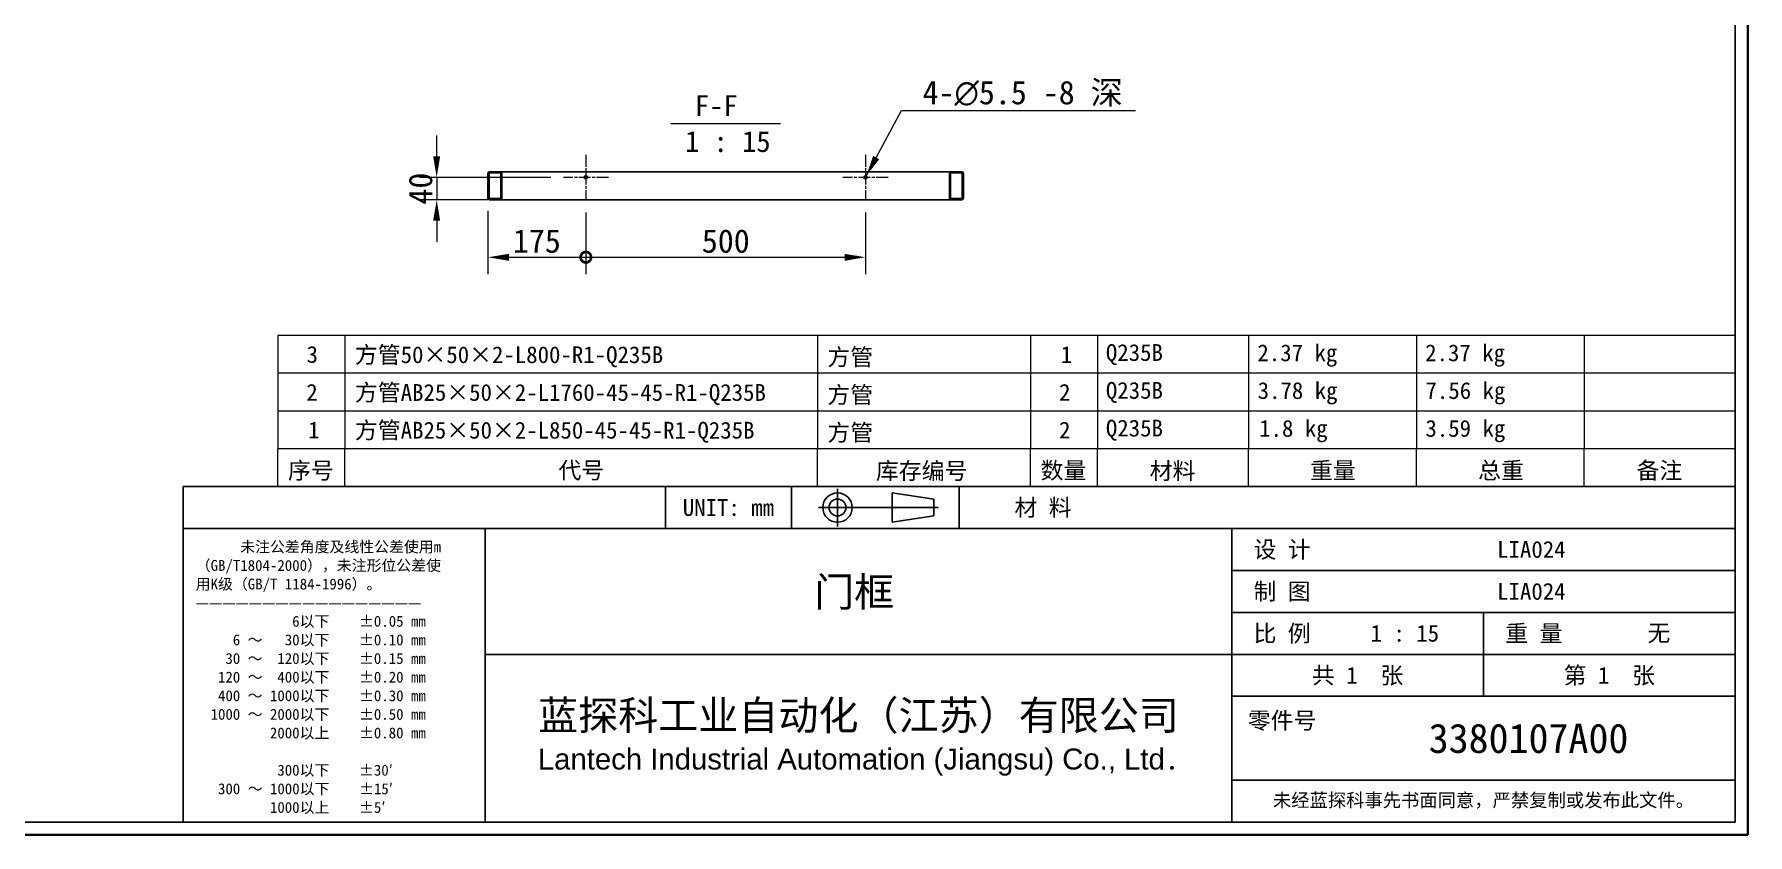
# Model space of a CAD drawing. Header units: millimetres. Extents: x 90 to 6218, y 82 to 4373.
# Drawn here: x 3154 to 6218, y 82 to 1514 of the extents above; entities that cross this region are included whole.
import ezdxf
from ezdxf.enums import TextEntityAlignment as Align

# ---------------------------------------------------------------- set-up
doc = ezdxf.new("R2010")
doc.units = ezdxf.units.MM
doc.header["$LTSCALE"] = 15
doc.linetypes.add('CHAIN', pattern=[0.3543, 0.2362, -0.0295, 0.0591, -0.0295])
for name, color, linetype, lineweight in [('1', 7, 'Continuous', 18), ('可见 (ISO)', 7, 'Continuous', 25), ('图框 (ISO)', 7, 'Continuous', 35), ('标题 (ISO)', 7, 'Continuous', 25)]:
    doc.layers.add(name, color=color, linetype=linetype, lineweight=lineweight)
for name, color, linetype, lineweight, true_color in [('中心标记 (ISO)', 1, 'CHAIN', 18, 0xff0000), ('尺寸 (ISO)', 7, 'Continuous', 18, 0x008000), ('符号 (ISO)', 7, 'Continuous', 18, 0x008000)]:
    doc.layers.add(name, color=color, linetype=linetype, lineweight=lineweight, true_color=true_color)
doc.styles.add('HZ_33', font='simfang.ttf')
doc.styles.add('文本样式164', font='SimSun.ttf')
doc.styles.add('文本样式165', font='SimSun.ttf')
doc.styles.add('文本样式74', font='SimSun.ttf')
doc.styles.add('最新国标', font='simfang.ttf')
doc.styles.add('注释文本 (ISO)', font='simfang.ttf')
doc.dimstyles.new('默认 (GB)', dxfattribs={"dimscale": 15, "dimtxt": 2.8, "dimasz": 2.5, "dimexe": 2, "dimexo": 1.5, "dimgap": 0.5, "dimtad": 1, "dimtoh": 1, "dimdsep": 46, "dimtxsty": '最新国标', "dimcen": 0.09, "dimdle": 10, "dimclrd": 256, "dimclre": 256, "dimclrt": 256, "dimaunit": 1, "dimadec": 3, "dimazin": 2, "dimtfac": 0.535714, "dimtdec": 3, "dimtmove": 0, "dimatfit": 3, "dimfxl": 0, "dimtolj": 1, "dimlwd": -1, "dimlwe": -1, "dimarcsym": 0})
doc.dimstyles.new('默认 (GB)$7', dxfattribs={"dimscale": 15, "dimtxt": 2.8, "dimasz": 2.5, "dimexe": 2, "dimexo": 1.5, "dimgap": 0.5, "dimtad": 1, "dimtoh": 1, "dimdsep": 46, "dimtxsty": '最新国标', "dimcen": 0.09, "dimdle": 10, "dimclrd": 256, "dimclre": 256, "dimclrt": 256, "dimaunit": 1, "dimadec": 3, "dimazin": 2, "dimtfac": 0.535714, "dimtdec": 3, "dimtmove": 0, "dimatfit": 3, "dimfxl": 0, "dimtolj": 1, "dimlwd": -1, "dimlwe": -1, "dimarcsym": 0})

# ---------------------------------------------------------------- blocks, each defined once
blk = doc.blocks.new('图框 最新国标')
at = {"layer": '图框 (ISO)'}
for p, q in [((414.5, 291.5), (414.5, 5.5)), ((414.5, 5.5), (6, 5.5))]:
    blk.add_line(p, q, dxfattribs=at)
at = {"layer": '图框 (ISO)', "color": 7, "linetype": 'Continuous', "lineweight": 25}
for p, q in [((413, 290), (413, 7)), ((413, 290), (413, 7)), ((413, 7), (6, 7)), ((413, 7), (18, 7))]:
    blk.add_line(p, q, dxfattribs=at)
at = {"layer": '图框 (ISO)', "style": '文本样式74'}
blk.add_attdef('零件代号_001', (44.45, 287.25), '', height=2.5, rotation=180, dxfattribs=at)
blk = doc.blocks.new('标题栏 最新国标')
at = {"layer": '标题 (ISO)'}
for p, q in [((381.98, -183.84), (196.98, -183.84)), ((196.98, -183.84), (196.98, -223.84)), ((254.48, -183.84), (254.48, -188.84)), ((269.48, -183.84), (269.48, -188.84)), ((281.48, -188.09), (281.48, -184.59)), ((281.48, -184.59), (286.48, -185.34)), ((286.48, -185.34), (286.48, -187.34)), ((289.48, -183.84), (289.48, -188.84)), ((381.98, -223.84), (381.98, -183.84)), ((383.48, -183.84), (383.48, -225.34)), ((286.48, -187.34), (281.48, -188.09)), ((196.98, -188.84), (381.98, -188.84)), ((232.98, -188.84), (232.98, -223.84)), ((321.98, -188.84), (321.98, -223.84)), ((321.98, -193.84), (381.98, -193.84)), ((321.98, -198.84), (381.98, -198.84)), ((351.98, -198.84), (351.98, -208.84)), ((321.98, -203.84), (232.98, -203.84)), ((321.98, -203.84), (381.98, -203.84)), ((321.98, -208.84), (381.98, -208.84)), ((321.98, -218.84), (381.98, -218.84)), ((196.98, -223.84), (381.98, -223.84)), ((383.48, -225.34), (196.98, -225.34))]:
    blk.add_line(p, q, dxfattribs=at)
at = {"layer": '标题 (ISO)', "linetype": 'CHAIN', "ltscale": 5.000333}
blk.add_line((274.98, -184.09), (274.98, -188.59), dxfattribs=at)
at = {"layer": '标题 (ISO)', "linetype": 'CHAIN', "ltscale": 15.834605}
blk.add_line((272.73, -186.34), (286.98, -186.34), dxfattribs=at)
at = {"layer": '标题 (ISO)'}
for radius in [1.75, 1]:
    blk.add_circle((274.98, -186.34), radius, dxfattribs=at)
at = {"layer": '1', "style": '文本样式164'}
for s, p in [('UNIT: mm', (261.98, -186.34)), ('材 料', (299.48, -186.34)), ('设 计', (327.98, -191.34)), ('制 图', (327.98, -196.34)), ('比 例', (327.98, -201.34)), ('重 量', (357.98, -201.34)), ('共 1  张', (336.98, -206.34)), ('第 1  张', (366.98, -206.34))]:
    blk.add_text(s, height=2, dxfattribs=at).set_placement(p, align=Align.MIDDLE_CENTER)
at = {"layer": '标题 (ISO)', "style": '注释文本 (ISO)'}
for s, insert, char_height, attachment_point, line_spacing_factor in [('\\fSimSun|b0|i0;{\\H1.3000;      未注公差角度及线性公差使用m\\P}\\fSimSun|b0|i0;{\\H1.3000;（GB/T1804-2000），未注形位公差使\\P}\\fSimSun|b0|i0;{\\H1.3000;用K级（GB/T 1184-1996）。\\P}\\fSimSun|b0|i0;{\\H1.3000;—————————————————\\P}\\fSimSun|b0|i0;{\\H1.3000;             6以下    ±0.05 mm\\P}\\fSimSun|b0|i0;{\\H1.3000;     6 ～   30以下    ±0.10 mm\\P}\\fSimSun|b0|i0;{\\H1.3000;    30 ～  120以下    ±0.15 mm\\P}\\fSimSun|b0|i0;{\\H1.3000;   120 ～  400以下    ±0.20 mm\\P}\\fSimSun|b0|i0;{\\H1.3000;   400 ～ 1000以下    ±0.30 mm\\P}\\fSimSun|b0|i0;{\\H1.3000;  1000 ～ 2000以下    ±0.50 mm\\P}\\fSimSun|b0|i0;{\\H1.3000;          2000以上    ±0.80 mm\\P}\\fSimSun|b0|i0;{\\H1.3000;\\P}\\fSimSun|b0|i0;{\\H1.3000;           300以下    ±30′\\P}\\fSimSun|b0|i0;{\\H1.3000;   300 ～ 1000以下    ±15′\\P}\\fSimSun|b0|i0;{\\H1.3000;          1000以上    ±5′}', (198.48, -206.63), 1.3, 4, 1.023913), ('{\\fMicrosoft YaHei|b0|i0|c134|p34;\\H1.75x;蓝探科工业自动化（江苏）有限公司\\P\\fArial|b0|i0|c0|p34;\\H0.71429x;Lantech Industrial Automation (Jiangsu) Co., Ltd\\fFangSong|b0|i0|c134|p49;.\\H1.15195x; }', (277.48, -213.84), 2, 5, 0.978695)]:
    blk.add_mtext(s, dxfattribs=dict(at, insert=insert, char_height=char_height, attachment_point=attachment_point, line_spacing_factor=line_spacing_factor))
at = {"layer": '标题 (ISO)', "attachment_point": 5, "style": '注释文本 (ISO)'}
for s, insert, char_height in [('\\fFangSong|b0|i0;零件号', (327.98, -211.84), 2), ('\\fSimSun|b0|i0;{\\H1.6000;未经蓝探科事先书面同意，严禁复制或发布此文件。}', (351.98, -221.34), 1.6)]:
    blk.add_mtext(s, dxfattribs=dict(at, insert=insert, char_height=char_height))
at = {"layer": '标题 (ISO)', "style": '注释文本 (ISO)'}
blk.add_attdef('材料', text='', height=2, dxfattribs=at).set_placement((324.48, -186.34), align=Align.MIDDLE_CENTER)
at = {"layer": '标题 (ISO)'}
for tag, p, height, style in [('设计人_001', (353.61, -192.33), 2, '注释文本 (ISO)'), ('库存编号_001', (272.19, -198.14), 3.5, '文本样式165'), ('设计人_001', (353.61, -197.33), 2, '注释文本 (ISO)'), ('视图比例_001', (338.53, -202.33), 2, '注释文本 (ISO)'), ('质量\\P3;_001', (371.53, -202.3), 2, '注释文本 (ISO)'), ('零件代号_001', (345.45, -215.59), 3.5, '文本样式165')]:
    blk.add_attdef(tag, p, '', height=height, dxfattribs=dict(at, style=style))
blk = doc.blocks.new('明细栏')
at = {"layer": '符号 (ISO)'}
for p, q in [((413, 65.01), (239.28, 65.01)), ((239.28, 65.01), (239.28, 51.5)), ((247.28, 65.01), (247.28, 51.5)), ((303.6, 65.01), (303.6, 51.5)), ((329, 65.01), (329, 51.5)), ((337, 65.01), (337, 51.5)), ((355, 65.01), (355, 51.5)), ((375, 65.01), (375, 51.5)), ((395, 65.01), (395, 51.5)), ((413, 65.01), (413, 51.5)), ((413, 60.51), (239.28, 60.51)), ((413, 56), (239.28, 56)), ((413, 51.5), (239.28, 51.5)), ((239.28, 47), (239.28, 51.5)), ((247.28, 47), (247.28, 51.5)), ((303.6, 47), (303.6, 51.5)), ((329, 47), (329, 51.5)), ((337, 47), (337, 51.5)), ((355, 47), (355, 51.5)), ((375, 47), (375, 51.5)), ((395, 47), (395, 51.5)), ((413, 47), (413, 51.5)), ((413, 47), (239.28, 47))]:
    blk.add_line(p, q, dxfattribs=at)
at = {"layer": '符号 (ISO)', "char_height": 2, "attachment_point": 7, "style": '注释文本 (ISO)'}
for s, insert in [('3', (242.71, 61.72)), ('方管50×50×2-L800-R1-Q235B', (248.47, 61.22)), ('方管', (304.79, 61.22)), ('1', (332.61, 61.74)), ('Q235B', (337.99, 61.48)), ('2.37 kg', (356.05, 61.29)), ('2.37 kg', (376.05, 61.29)), ('方管AB25×50×2-L1760-45-45-R1-Q235B', (248.47, 56.72)), ('方管', (304.79, 56.72)), ('Q235B', (337.99, 56.97)), ('3.78 kg', (356.08, 56.79)), ('7.56 kg', (376.09, 56.79)), ('2', (242.68, 57.24)), ('2', (332.41, 57.24)), ('1', (242.89, 52.74)), ('方管AB25×50×2-L850-45-45-R1-Q235B', (248.47, 52.22)), ('方管', (304.79, 52.22)), ('2', (332.41, 52.74)), ('Q235B', (337.99, 52.47)), ('1.8 kg', (356.26, 52.28)), ('3.59 kg', (376.08, 52.28)), ('序号', (240.5, 47.7)), ('代号', (272.73, 47.72)), ('库存编号', (310.58, 47.65)), ('数量', (330.21, 47.71)), ('材料', (343.21, 47.67)), ('重量', (362.33, 47.77)), ('总重', (382.36, 47.74)), ('备注', (401.25, 47.72))]:
    blk.add_mtext(s, dxfattribs=dict(at, insert=insert))
blk = doc.blocks.new('_DotSmall')
at = {"color": 0, "linetype": 'ByBlock', "const_width": 0.5}
blk.add_lwpolyline([(-0.0625, 0, 1), (0.0625, 0, 1)], format="xyb", close=True, dxfattribs=at)
blk = doc.blocks.new('*D44')
at = {"layer": 'Defpoints', "color": 0, "transparency": 16777216}
for p in [(3965, 1220.9), (4140, 1217.7), (4140, 1115.1)]:
    blk.add_point(p, dxfattribs=at)
at = {"layer": '尺寸 (ISO)', "color": 116, "true_color": 0x00803f, "transparency": 16777216}
for p, q in [((3965, 1198.4), (3965, 1085.1)), ((4140, 1195.2), (4140, 1085.1)), ((4002.5, 1115.1), (4140, 1115.1))]:
    blk.add_line(p, q, dxfattribs=at)
blk.add_solid([(4002.5, 1121.3), (4002.5, 1108.8), (3965, 1115.1)], dxfattribs=at)
at = {"layer": '尺寸 (ISO)', "color": 116, "true_color": 0x00803f, "transparency": 16777216, "xscale": 37.5, "yscale": 37.5, "zscale": 37.5}
blk.add_blockref('_DotSmall', (4140, 1115.1), dxfattribs=at)
at = {"layer": '尺寸 (ISO)', "transparency": 16777216, "insert": (4052.4, 1143.8), "char_height": 42, "attachment_point": 5, "style": '最新国标'}
blk.add_mtext('\\A1;175', dxfattribs=at)
blk = doc.blocks.new('*D45')
at = {"layer": 'Defpoints', "color": 0, "transparency": 16777216}
for p in [(4140, 1217.7), (4640, 1217.7), (4640, 1115.1)]:
    blk.add_point(p, dxfattribs=at)
at = {"layer": '尺寸 (ISO)', "color": 116, "true_color": 0x00803f, "transparency": 16777216}
for p, q in [((4140, 1195.2), (4140, 1085.1)), ((4640, 1195.2), (4640, 1085.1)), ((4140, 1115.1), (4602.5, 1115.1))]:
    blk.add_line(p, q, dxfattribs=at)
blk.add_solid([(4602.5, 1121.3), (4602.5, 1108.8), (4640, 1115.1)], dxfattribs=at)
at = {"layer": '尺寸 (ISO)', "color": 116, "true_color": 0x00803f, "transparency": 16777216, "xscale": 37.5, "yscale": 37.5, "zscale": 37.5, "rotation": 180}
blk.add_blockref('_DotSmall', (4140, 1115.1), dxfattribs=at)
at = {"layer": '尺寸 (ISO)', "transparency": 16777216, "insert": (4390.2, 1143.8), "char_height": 42, "attachment_point": 5, "style": '最新国标'}
blk.add_mtext('\\A1;500', dxfattribs=at)
blk = doc.blocks.new('*D50')
at = {"layer": 'Defpoints', "color": 0, "transparency": 16777216}
for p in [(4099.8, 1257.9), (3873.3, 1217.9), (3987, 1217.9)]:
    blk.add_point(p, dxfattribs=at)
at = {"layer": '尺寸 (ISO)', "color": 116, "true_color": 0x00803f, "transparency": 16777216}
for p, q in [((3873.3, 1295.4), (3873.3, 1332.9)), ((4077.3, 1257.9), (3843.3, 1257.9)), ((3873.3, 1257.9), (3873.3, 1217.9)), ((3964.5, 1217.9), (3843.3, 1217.9)), ((3873.3, 1180.4), (3873.3, 1142.9))]:
    blk.add_line(p, q, dxfattribs=at)
for points in [[(3867, 1295.4), (3879.5, 1295.4), (3873.3, 1257.9)], [(3867, 1180.4), (3879.5, 1180.4), (3873.3, 1217.9)]]:
    blk.add_solid(points, dxfattribs=at)
at = {"layer": '尺寸 (ISO)', "transparency": 16777216, "insert": (3844.6, 1237.9), "char_height": 42, "attachment_point": 5, "rotation": 90, "style": '最新国标'}
blk.add_mtext('\\A1;40', dxfattribs=at)

msp = doc.modelspace()

# ---------------------------------------------------------------- linework, layer by layer
at = {"layer": '中心标记 (ISO)', "ltscale": 5.96338}
for p, q in [((4140.013, 1298.191), (4140.013, 1217.691)), ((4640.013, 1298.191), (4640.013, 1217.691)), ((4180.263, 1257.941), (4099.763, 1257.941)), ((4680.263, 1257.941), (4599.763, 1257.941))]:
    msp.add_line(p, q, dxfattribs=at)
at = {"layer": '可见 (ISO)'}
for p, q in [((3965.013, 1264.941), (3965.013, 1220.941)), ((3967.013, 1264.941), (3967.013, 1220.941)), ((3968.013, 1267.941), (3987.013, 1267.941)), ((3987.013, 1265.941), (3968.013, 1265.941)), ((4793.013, 1267.941), (3987.013, 1267.941)), ((3988.013, 1220.941), (3988.013, 1264.941)), ((3990.013, 1264.941), (3990.013, 1220.941)), ((4790.013, 1220.941), (4790.013, 1264.941)), ((4792.013, 1264.941), (4792.013, 1220.941)), ((4793.013, 1267.941), (4812.013, 1267.941)), ((4812.013, 1265.941), (4793.013, 1265.941)), ((4813.013, 1220.941), (4813.013, 1264.941)), ((4815.013, 1220.941), (4815.013, 1264.941)), ((3968.013, 1219.941), (3987.013, 1219.941)), ((3987.013, 1217.941), (3968.013, 1217.941)), ((3987.013, 1217.941), (4793.013, 1217.941)), ((4793.013, 1219.941), (4812.013, 1219.941)), ((4812.013, 1217.941), (4793.013, 1217.941))]:
    msp.add_line(p, q, dxfattribs=at)
for centre in [(4140.013, 1257.941), (4640.013, 1257.941)]:
    msp.add_circle(centre, 2.75, dxfattribs=at)
for centre, radius, start, end in [((3968.013, 1264.941), 3, 90, 180), ((3968.013, 1264.941), 1, 90, 180), ((3987.013, 1264.941), 3, 0, 90), ((3987.013, 1264.941), 1, 0, 90), ((4793.013, 1264.941), 3, 90, 180), ((4793.013, 1264.941), 1, 90, 180), ((4812.013, 1264.941), 3, 0, 90), ((4812.013, 1264.941), 1, 0, 90), ((3968.013, 1220.941), 3, 180, 270), ((3968.013, 1220.941), 1, 180, 270), ((3987.013, 1220.941), 1, 270, 0), ((3987.013, 1220.941), 3, 270, 0), ((4793.013, 1220.941), 3, 180, 270), ((4793.013, 1220.941), 1, 180, 270), ((4812.013, 1220.941), 1, 270, 0), ((4812.013, 1220.941), 3, 270, 0)]:
    msp.add_arc(centre, radius, start, end, dxfattribs=at)
at = {"layer": '符号 (ISO)'}
msp.add_line((4291.767, 1354.496), (4488.258, 1354.496), dxfattribs=at)

# ---------------------------------------------------------------- block references
at = {"xscale": 15, "yscale": 15, "zscale": 15}
msp.add_blockref('图框 最新国标', (0, 0), dxfattribs=at)
ref = msp.add_blockref('标题栏 最新国标', (465.262, 3462.664), dxfattribs=dict(xscale=15, yscale=15, zscale=15))
ref.add_attrib('零件代号_001', '3380107A00', (5646.997, 228.75), dxfattribs={"layer": '标题 (ISO)', "height": 52.5, "style": '文本样式165'})
ref.add_attrib('库存编号_001', '门框', (4548.163, 490.517), dxfattribs={"layer": '标题 (ISO)', "height": 52.5, "style": '文本样式165'})
ref.add_attrib('质量\\P3;_001', '无', (6038.143, 428.1), dxfattribs={"layer": '标题 (ISO)', "height": 30, "style": '注释文本 (ISO)'})
ref.add_attrib('视图比例_001', '1 : 15', (5543.229, 427.757), dxfattribs={"layer": '标题 (ISO)', "height": 30, "style": '注释文本 (ISO)'})
ref.add_attrib('设计人_001', 'LIA024', (5769.429, 577.671), dxfattribs={"layer": '标题 (ISO)', "height": 30, "style": '注释文本 (ISO)'})
ref.add_attrib('设计人_001', 'LIA024', (5769.429, 502.671), dxfattribs={"layer": '标题 (ISO)', "height": 30, "style": '注释文本 (ISO)'})
at = {"layer": '符号 (ISO)', "xscale": 15, "yscale": 15, "zscale": 15}
msp.add_blockref('明细栏', (0, 0), dxfattribs=at)

# ---------------------------------------------------------------- texts
at = {"layer": '符号 (ISO)', "insert": (4742.077, 1384.31), "char_height": 42, "width": 396.82106, "attachment_point": 7, "line_spacing_factor": 0.49, "style": '最新国标'}
msp.add_mtext('4-\\fAIGDT|b0|i0;{\\H42.0000;n}\\fFangSong|b0|i0;{\\H42.0000;5.5 -8 深}', dxfattribs=at)
at = {"layer": '符号 (ISO)', "char_height": 37.5, "attachment_point": 7, "style": 'HZ_33'}
for s, insert in [('F-F ', (4335.072, 1367.415)), (' 1 : 15', (4291.767, 1302.762))]:
    msp.add_mtext(s, dxfattribs=dict(at, insert=insert))

# ---------------------------------------------------------------- dimensions: what is measured, and where the dimension line sits
at = {"layer": '尺寸 (ISO)', "color": 116, "true_color": 0x00803f}
for base, p1, p2, angle, override, picture, middle in [((3873.29, 1217.941), (4099.763, 1257.941), (3987.013, 1217.941), 90, {"dimgap": 0.5, "dimtoh": 0, "dimdec": 2, "dimtol": 0, "dimlim": 0, "dimtp": 0, "dimtm": 0, "dimtdec": 3, "dimtofl": 1, "dimatfit": 1}, '*D50', (3873.29, 1237.941)), ((4140.013, 1115.077), (3965.013, 1220.941), (4140.013, 1217.691), 180, {"dimgap": 0.5, "dimtoh": 0, "dimdec": 2, "dimblk2": 'DotSmall', "dimsah": 1, "dimdle": 0, "dimtol": 0, "dimlim": 0, "dimtp": 0, "dimtm": 0, "dimtdec": 3, "dimtofl": 0, "dimatfit": 1}, '*D44', (4052.363, 1115.077)), ((4640.013, 1115.077), (4140.013, 1217.691), (4640.013, 1217.691), 180, {"dimgap": 0.5, "dimtoh": 0, "dimdec": 2, "dimblk1": 'DotSmall', "dimsah": 1, "dimdle": 0, "dimtol": 0, "dimlim": 0, "dimtp": 0, "dimtm": 0, "dimtdec": 3, "dimtofl": 0, "dimatfit": 1}, '*D45', (4390.163, 1115.077))]:
    dim = msp.add_linear_dim(base=base, p1=p1, p2=p2, angle=angle, dimstyle='默认 (GB)', override=override, dxfattribs=at)
    dim.commit()
    dim.dimension.update_dxf_attribs({"geometry": picture, "text_midpoint": middle, "dimtype": 160})

# ---------------------------------------------------------------- leaders
at = {"layer": '符号 (ISO)', "annotation_type": 0, "has_hookline": 1, "hookline_direction": 0, "text_width": 380.535}
msp.add_leader([(4641.29, 1260.376), (4704.577, 1377.31), (4742.077, 1377.31)], dimstyle='默认 (GB)$7', override={"dimgap": 0, "dimtad": 1}, dxfattribs=at)

doc.saveas('drawing.dxf')
